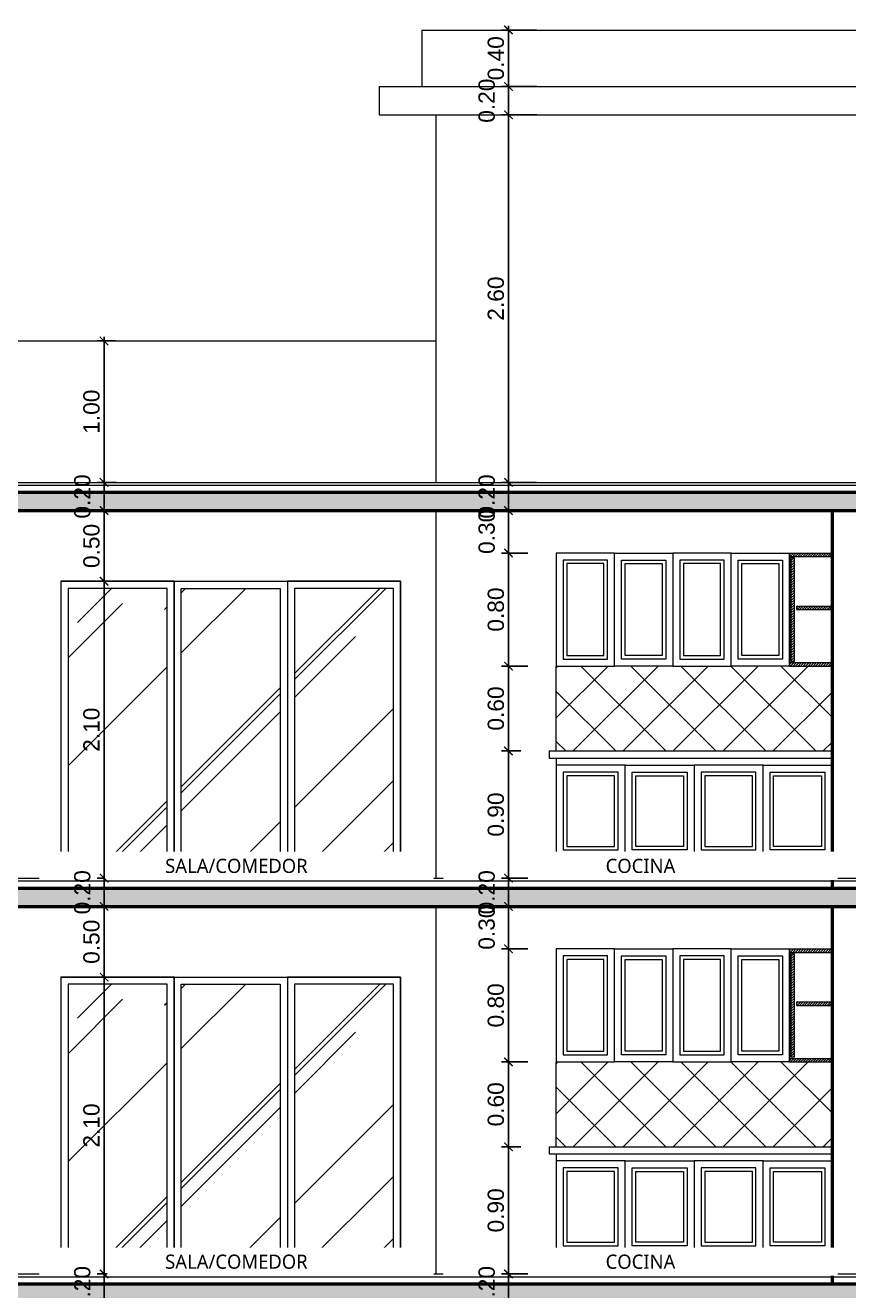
# Model space of a CAD drawing. Header units: feet. Extents: x -417 to 46, y -646 to -218.
# Drawn here: x -77.03 to -71.21, y -399.67 to -390.72 of the extents above; entities that cross this region are included whole.
import ezdxf

# ---------------------------------------------------------------- set-up
doc = ezdxf.new("R2010")
doc.units = ezdxf.units.FT
doc.header["$MEASUREMENT"] = 0
doc.layers.add('CRISTAL', color=7, linetype='Continuous', true_color=0x0061c2)
doc.layers.add('DIM', color=10, linetype='Continuous')
doc.layers.add('RELLENO', color=8, linetype='Continuous')
for name, color, linetype, lineweight in [('DIM-COTAS', 1, 'Continuous', 5), ('MB', 2, 'Continuous', 20), ('muros', 4, 'Continuous', 50), ('Piso', 8, 'Continuous', 9), ('PUERTA', 8, 'Continuous', 9), ('TXT', 2, 'Continuous', 9)]:
    doc.layers.add(name, color=color, linetype=linetype, lineweight=lineweight)
doc.styles.add('ads', font='trebuc.ttf', dxfattribs={"height": 0.14})
doc.styles.get("Standard").update_dxf_attribs({"font": 'arial.ttf', "height": 0.115})
doc.dimstyles.new('KEILY', dxfattribs={"dimtxt": 0.115, "dimasz": 0.06, "dimexe": 0.05, "dimexo": 0.2, "dimgap": 0.03, "dimtad": 1, "dimzin": 1, "dimdsep": 46, "dimtxsty": 'Standard', "dimblk": 'ARCHTICK', "dimcen": 2.5, "dimdle": 0.03, "dimclrd": 256, "dimclre": 256, "dimclrt": 7, "dimadec": 0, "dimazin": 0, "dimtfac": 1, "dimtmove": 2, "dimatfit": 3, "dimfxl": 0.2, "dimfxlon": 1, "dimtolj": 1, "dimtzin": 1, "dimarcsym": 0})
pattern_1 = [(45, (115.434665, -165.156062), (-0.00883883476, 0.00883883476), [])]
pattern_2 = [(45, (115.4347, -165.1561), (0.848528, 2.2627417), [15, -2, 5, -1]), (45, (116.0216, -163.862), (-1.647559, 0.233345), [3, -0.33, 6, -0.75]), (45, (115.1872, -164.2015), (3.2031937, 4.1507168), [8, -1.4, 4, -1])]
pattern_3 = [(45, (115.434665, -162.356062), (-0.00883883476, 0.00883883476), [])]
pattern_4 = [(45, (115.4347, -162.3561), (0.848528, 2.2627417), [15, -2, 5, -1]), (45, (116.0216, -161.062), (-1.647559, 0.233345), [3, -0.33, 6, -0.75]), (45, (115.1872, -161.4015), (3.2031937, 4.1507168), [8, -1.4, 4, -1])]

# ---------------------------------------------------------------- blocks, each defined once
blk = doc.blocks.new('_ArchTick')
at = {"layer": 'DIM-COTAS', "color": 0, "const_width": 0.15}
blk.add_lwpolyline([(-0.5, -0.5), (0.5, 0.5)], dxfattribs=at)
blk = doc.blocks.new('*D2621')
at = {"layer": 'Defpoints', "color": 0, "transparency": 16777216}
for p in [(-82.0856, -391.3515), (-74.5297, -391.3515), (-81.1797, -392.3515)]:
    blk.add_point(p, dxfattribs=at)
at = {"layer": 'DIM', "lineweight": -2, "transparency": 16777216}
for p, q in [((-81.8856, -391.3515), (-82.1356, -391.3515)), ((-82.0856, -392.3815), (-82.0856, -391.3215)), ((-81.8856, -392.3515), (-82.1356, -392.3515))]:
    blk.add_line(p, q, dxfattribs=at)
at = {"layer": 'DIM', "lineweight": -2, "transparency": 16777216, "xscale": 0.06, "yscale": 0.06, "zscale": 0.06}
for p, rotation in [((-82.0856, -391.3515), 90), ((-82.0856, -392.3515), 270)]:
    blk.add_blockref('_ArchTick', p, dxfattribs=dict(at, rotation=rotation))
at = {"layer": 'DIM', "color": 7, "transparency": 16777216, "insert": (-82.1743, -391.8515), "char_height": 0.115, "attachment_point": 5, "rotation": 90}
blk.add_mtext('\\A1;1.00', dxfattribs=at)
blk = doc.blocks.new('*D2622')
at = {"layer": 'Defpoints', "color": 0, "transparency": 16777216}
for p in [(-82.0856, -391.1515), (-74.5297, -391.1515), (-74.5297, -391.3515)]:
    blk.add_point(p, dxfattribs=at)
at = {"layer": 'DIM', "lineweight": -2, "transparency": 16777216}
for p, q in [((-81.8856, -391.1515), (-82.1356, -391.1515)), ((-82.0856, -391.3815), (-82.0856, -391.1215)), ((-81.8856, -391.3515), (-82.1356, -391.3515))]:
    blk.add_line(p, q, dxfattribs=at)
at = {"layer": 'DIM', "lineweight": -2, "transparency": 16777216, "xscale": 0.06, "yscale": 0.06, "zscale": 0.06}
for p, rotation in [((-82.0856, -391.1515), 90), ((-82.0856, -391.3515), 270)]:
    blk.add_blockref('_ArchTick', p, dxfattribs=dict(at, rotation=rotation))
at = {"layer": 'DIM', "color": 7, "transparency": 16777216, "insert": (-82.2393, -391.2515), "char_height": 0.115, "attachment_point": 5, "rotation": 90}
blk.add_mtext('\\A1;0.20', dxfattribs=at)
blk = doc.blocks.new('*D2623')
at = {"layer": 'Defpoints', "color": 0, "transparency": 16777216}
for p in [(-82.0856, -390.7515), (-74.2297, -390.7515), (-74.5297, -391.1515)]:
    blk.add_point(p, dxfattribs=at)
at = {"layer": 'DIM', "lineweight": -2, "transparency": 16777216}
for p, q in [((-82.0856, -391.1815), (-82.0856, -390.7215)), ((-81.8856, -390.7515), (-82.1356, -390.7515)), ((-81.8856, -391.1515), (-82.1356, -391.1515))]:
    blk.add_line(p, q, dxfattribs=at)
at = {"layer": 'DIM', "lineweight": -2, "transparency": 16777216, "xscale": 0.06, "yscale": 0.06, "zscale": 0.06}
for p, rotation in [((-82.0856, -390.7515), 90), ((-82.0856, -391.1515), 270)]:
    blk.add_blockref('_ArchTick', p, dxfattribs=dict(at, rotation=rotation))
at = {"layer": 'DIM', "color": 7, "transparency": 16777216, "insert": (-82.1743, -390.9515), "char_height": 0.115, "attachment_point": 5, "rotation": 90}
blk.add_mtext('\\A1;0.40', dxfattribs=at)
blk = doc.blocks.new('*D2653')
at = {"layer": 'Defpoints', "color": 0, "transparency": 16777216}
for p in [(-76.4751, -399.5515), (-76.2522, -399.5515), (-76.2212, -399.7515)]:
    blk.add_point(p, dxfattribs=at)
at = {"layer": 'DIM', "lineweight": -2, "transparency": 16777216}
for p, q in [((-76.4522, -399.5515), (-76.5251, -399.5515)), ((-76.4751, -399.7815), (-76.4751, -399.5215)), ((-76.4212, -399.7515), (-76.5251, -399.7515))]:
    blk.add_line(p, q, dxfattribs=at)
at = {"layer": 'DIM', "lineweight": -2, "transparency": 16777216, "xscale": 0.06, "yscale": 0.06, "zscale": 0.06}
for p, rotation in [((-76.4751, -399.5515), 90), ((-76.4751, -399.7515), 270)]:
    blk.add_blockref('_ArchTick', p, dxfattribs=dict(at, rotation=rotation))
at = {"layer": 'DIM', "color": 7, "transparency": 16777216, "insert": (-76.6288, -399.6515), "char_height": 0.115, "attachment_point": 5, "rotation": 90}
blk.add_mtext('\\A1;0.20', dxfattribs=at)
blk = doc.blocks.new('*D2654')
at = {"layer": 'Defpoints', "color": 0, "transparency": 16777216}
for p in [(-76.4751, -397.4515), (-75.9797, -397.4515), (-76.2522, -399.5515)]:
    blk.add_point(p, dxfattribs=at)
at = {"layer": 'DIM', "lineweight": -2, "transparency": 16777216}
for p, q in [((-76.4751, -399.5815), (-76.4751, -397.4215)), ((-76.2751, -397.4515), (-76.5251, -397.4515)), ((-76.4522, -399.5515), (-76.5251, -399.5515))]:
    blk.add_line(p, q, dxfattribs=at)
at = {"layer": 'DIM', "lineweight": -2, "transparency": 16777216, "xscale": 0.06, "yscale": 0.06, "zscale": 0.06}
for p, rotation in [((-76.4751, -397.4515), 90), ((-76.4751, -399.5515), 270)]:
    blk.add_blockref('_ArchTick', p, dxfattribs=dict(at, rotation=rotation))
at = {"layer": 'DIM', "color": 7, "transparency": 16777216, "insert": (-76.5638, -398.5015), "char_height": 0.115, "attachment_point": 5, "rotation": 90}
blk.add_mtext('\\A1;2.10', dxfattribs=at)
blk = doc.blocks.new('*D2655')
at = {"layer": 'Defpoints', "color": 0, "transparency": 16777216}
for p in [(-76.4751, -396.9515), (-76.3003, -396.9515), (-75.9797, -397.4515)]:
    blk.add_point(p, dxfattribs=at)
at = {"layer": 'DIM', "lineweight": -2, "transparency": 16777216}
for p, q in [((-76.4751, -396.9515), (-76.5251, -396.9515)), ((-76.4751, -397.4815), (-76.4751, -396.9215)), ((-76.2751, -397.4515), (-76.5251, -397.4515))]:
    blk.add_line(p, q, dxfattribs=at)
at = {"layer": 'DIM', "lineweight": -2, "transparency": 16777216, "xscale": 0.06, "yscale": 0.06, "zscale": 0.06}
for p, rotation in [((-76.4751, -396.9515), 90), ((-76.4751, -397.4515), 270)]:
    blk.add_blockref('_ArchTick', p, dxfattribs=dict(at, rotation=rotation))
at = {"layer": 'DIM', "color": 7, "transparency": 16777216, "insert": (-76.5638, -397.2015), "char_height": 0.115, "attachment_point": 5, "rotation": 90}
blk.add_mtext('\\A1;0.50', dxfattribs=at)
blk = doc.blocks.new('*D2656')
at = {"layer": 'Defpoints', "color": 0, "transparency": 16777216}
for p in [(-76.4751, -396.7515), (-76.3003, -396.7515), (-76.3003, -396.9515)]:
    blk.add_point(p, dxfattribs=at)
at = {"layer": 'DIM', "lineweight": -2, "transparency": 16777216}
for p, q in [((-76.4751, -396.9815), (-76.4751, -396.7215)), ((-76.4751, -396.7515), (-76.5251, -396.7515)), ((-76.4751, -396.9515), (-76.5251, -396.9515))]:
    blk.add_line(p, q, dxfattribs=at)
at = {"layer": 'DIM', "lineweight": -2, "transparency": 16777216, "xscale": 0.06, "yscale": 0.06, "zscale": 0.06}
for p, rotation in [((-76.4751, -396.7515), 90), ((-76.4751, -396.9515), 270)]:
    blk.add_blockref('_ArchTick', p, dxfattribs=dict(at, rotation=rotation))
at = {"layer": 'DIM', "color": 7, "transparency": 16777216, "insert": (-76.6288, -396.8515), "char_height": 0.115, "attachment_point": 5, "rotation": 90}
blk.add_mtext('\\A1;0.20', dxfattribs=at)
blk = doc.blocks.new('*D2657')
at = {"layer": 'Defpoints', "color": 0, "transparency": 16777216}
for p in [(-76.4751, -394.6515), (-76.1468, -394.6515), (-76.3003, -396.7515)]:
    blk.add_point(p, dxfattribs=at)
at = {"layer": 'DIM', "lineweight": -2, "transparency": 16777216}
for p, q in [((-76.3468, -394.6515), (-76.5251, -394.6515)), ((-76.4751, -396.7815), (-76.4751, -394.6215)), ((-76.4751, -396.7515), (-76.5251, -396.7515))]:
    blk.add_line(p, q, dxfattribs=at)
at = {"layer": 'DIM', "lineweight": -2, "transparency": 16777216, "xscale": 0.06, "yscale": 0.06, "zscale": 0.06}
for p, rotation in [((-76.4751, -394.6515), 90), ((-76.4751, -396.7515), 270)]:
    blk.add_blockref('_ArchTick', p, dxfattribs=dict(at, rotation=rotation))
at = {"layer": 'DIM', "color": 7, "transparency": 16777216, "insert": (-76.5638, -395.7015), "char_height": 0.115, "attachment_point": 5, "rotation": 90}
blk.add_mtext('\\A1;2.10', dxfattribs=at)
blk = doc.blocks.new('*D2658')
at = {"layer": 'Defpoints', "color": 0, "transparency": 16777216}
for p in [(-76.4751, -394.1515), (-76.1468, -394.1515), (-76.1468, -394.6515)]:
    blk.add_point(p, dxfattribs=at)
at = {"layer": 'DIM', "lineweight": -2, "transparency": 16777216}
for p, q in [((-76.4751, -394.6815), (-76.4751, -394.1215)), ((-76.3468, -394.1515), (-76.5251, -394.1515)), ((-76.3468, -394.6515), (-76.5251, -394.6515))]:
    blk.add_line(p, q, dxfattribs=at)
at = {"layer": 'DIM', "lineweight": -2, "transparency": 16777216, "xscale": 0.06, "yscale": 0.06, "zscale": 0.06}
for p, rotation in [((-76.4751, -394.1515), 90), ((-76.4751, -394.6515), 270)]:
    blk.add_blockref('_ArchTick', p, dxfattribs=dict(at, rotation=rotation))
at = {"layer": 'DIM', "color": 7, "transparency": 16777216, "insert": (-76.5638, -394.4015), "char_height": 0.115, "attachment_point": 5, "rotation": 90}
blk.add_mtext('\\A1;0.50', dxfattribs=at)
blk = doc.blocks.new('*D2659')
at = {"layer": 'Defpoints', "color": 0, "transparency": 16777216}
for p in [(-76.4751, -393.9515), (-76.1902, -393.9515), (-76.1468, -394.1515)]:
    blk.add_point(p, dxfattribs=at)
at = {"layer": 'DIM', "lineweight": -2, "transparency": 16777216}
for p, q in [((-76.3902, -393.9515), (-76.5251, -393.9515)), ((-76.4751, -394.1815), (-76.4751, -393.9215)), ((-76.3468, -394.1515), (-76.5251, -394.1515))]:
    blk.add_line(p, q, dxfattribs=at)
at = {"layer": 'DIM', "lineweight": -2, "transparency": 16777216, "xscale": 0.06, "yscale": 0.06, "zscale": 0.06}
for p, rotation in [((-76.4751, -393.9515), 90), ((-76.4751, -394.1515), 270)]:
    blk.add_blockref('_ArchTick', p, dxfattribs=dict(at, rotation=rotation))
at = {"layer": 'DIM', "color": 7, "transparency": 16777216, "insert": (-76.6288, -394.0515), "char_height": 0.115, "attachment_point": 5, "rotation": 90}
blk.add_mtext('\\A1;0.20', dxfattribs=at)
blk = doc.blocks.new('*D2660')
at = {"layer": 'Defpoints', "color": 0, "transparency": 16777216}
for p in [(-76.4751, -392.9515), (-76.1932, -392.9515), (-76.1902, -393.9515)]:
    blk.add_point(p, dxfattribs=at)
at = {"layer": 'DIM', "lineweight": -2, "transparency": 16777216}
for p, q in [((-76.3932, -392.9515), (-76.5251, -392.9515)), ((-76.4751, -393.9815), (-76.4751, -392.9215)), ((-76.3902, -393.9515), (-76.5251, -393.9515))]:
    blk.add_line(p, q, dxfattribs=at)
at = {"layer": 'DIM', "lineweight": -2, "transparency": 16777216, "xscale": 0.06, "yscale": 0.06, "zscale": 0.06}
for p, rotation in [((-76.4751, -392.9515), 90), ((-76.4751, -393.9515), 270)]:
    blk.add_blockref('_ArchTick', p, dxfattribs=dict(at, rotation=rotation))
at = {"layer": 'DIM', "color": 7, "transparency": 16777216, "insert": (-76.5638, -393.4515), "char_height": 0.115, "attachment_point": 5, "rotation": 90}
blk.add_mtext('\\A1;1.00', dxfattribs=at)
blk = doc.blocks.new('*D2670')
at = {"layer": 'Defpoints', "color": 0, "transparency": 16777216}
for p in [(-73.6166, -399.5515), (-73.2797, -399.5515), (-73.3696, -399.7515)]:
    blk.add_point(p, dxfattribs=at)
at = {"layer": 'DIM', "lineweight": -2, "transparency": 16777216}
for p, q in [((-73.4797, -399.5515), (-73.6666, -399.5515)), ((-73.6166, -399.7815), (-73.6166, -399.5215)), ((-73.5696, -399.7515), (-73.6666, -399.7515))]:
    blk.add_line(p, q, dxfattribs=at)
at = {"layer": 'DIM', "lineweight": -2, "transparency": 16777216, "xscale": 0.06, "yscale": 0.06, "zscale": 0.06}
for p, rotation in [((-73.6166, -399.5515), 90), ((-73.6166, -399.7515), 270)]:
    blk.add_blockref('_ArchTick', p, dxfattribs=dict(at, rotation=rotation))
at = {"layer": 'DIM', "color": 7, "transparency": 16777216, "insert": (-73.7704, -399.6515), "char_height": 0.115, "attachment_point": 5, "rotation": 90}
blk.add_mtext('\\A1;0.20', dxfattribs=at)
blk = doc.blocks.new('*D2671')
at = {"layer": 'Defpoints', "color": 0, "transparency": 16777216}
for p in [(-73.6166, -398.6515), (-73.3297, -398.6515), (-73.2797, -399.5515)]:
    blk.add_point(p, dxfattribs=at)
at = {"layer": 'DIM', "lineweight": -2, "transparency": 16777216}
for p, q in [((-73.5297, -398.6515), (-73.6666, -398.6515)), ((-73.6166, -399.5815), (-73.6166, -398.6215)), ((-73.4797, -399.5515), (-73.6666, -399.5515))]:
    blk.add_line(p, q, dxfattribs=at)
at = {"layer": 'DIM', "lineweight": -2, "transparency": 16777216, "xscale": 0.06, "yscale": 0.06, "zscale": 0.06}
for p, rotation in [((-73.6166, -398.6515), 90), ((-73.6166, -399.5515), 270)]:
    blk.add_blockref('_ArchTick', p, dxfattribs=dict(at, rotation=rotation))
at = {"layer": 'DIM', "color": 7, "transparency": 16777216, "insert": (-73.7054, -399.1015), "char_height": 0.115, "attachment_point": 5, "rotation": 90}
blk.add_mtext('\\A1;0.90', dxfattribs=at)
blk = doc.blocks.new('*D2643')
at = {"layer": 'Defpoints', "color": 0, "transparency": 16777216}
for p in [(-73.6166, -398.0515), (-73.2797, -398.0515), (-73.3297, -398.6515)]:
    blk.add_point(p, dxfattribs=at)
at = {"layer": 'DIM', "lineweight": -2, "transparency": 16777216}
for p, q in [((-73.4797, -398.0515), (-73.6666, -398.0515)), ((-73.6166, -398.6815), (-73.6166, -398.0215)), ((-73.5297, -398.6515), (-73.6666, -398.6515))]:
    blk.add_line(p, q, dxfattribs=at)
at = {"layer": 'DIM', "lineweight": -2, "transparency": 16777216, "xscale": 0.06, "yscale": 0.06, "zscale": 0.06}
for p, rotation in [((-73.6166, -398.0515), 90), ((-73.6166, -398.6515), 270)]:
    blk.add_blockref('_ArchTick', p, dxfattribs=dict(at, rotation=rotation))
at = {"layer": 'DIM', "color": 7, "transparency": 16777216, "insert": (-73.7054, -398.3515), "char_height": 0.115, "attachment_point": 5, "rotation": 90}
blk.add_mtext('\\A1;0.60', dxfattribs=at)
blk = doc.blocks.new('*D2644')
at = {"layer": 'Defpoints', "color": 0, "transparency": 16777216}
for p in [(-73.6166, -397.2515), (-73.2797, -397.2515), (-73.2797, -398.0515)]:
    blk.add_point(p, dxfattribs=at)
at = {"layer": 'DIM', "lineweight": -2, "transparency": 16777216}
for p, q in [((-73.4797, -397.2515), (-73.6666, -397.2515)), ((-73.6166, -398.0815), (-73.6166, -397.2215)), ((-73.4797, -398.0515), (-73.6666, -398.0515))]:
    blk.add_line(p, q, dxfattribs=at)
at = {"layer": 'DIM', "lineweight": -2, "transparency": 16777216, "xscale": 0.06, "yscale": 0.06, "zscale": 0.06}
for p, rotation in [((-73.6166, -397.2515), 90), ((-73.6166, -398.0515), 270)]:
    blk.add_blockref('_ArchTick', p, dxfattribs=dict(at, rotation=rotation))
at = {"layer": 'DIM', "color": 7, "transparency": 16777216, "insert": (-73.7054, -397.6515), "char_height": 0.115, "attachment_point": 5, "rotation": 90}
blk.add_mtext('\\A1;0.80', dxfattribs=at)
blk = doc.blocks.new('*D2645')
at = {"layer": 'Defpoints', "color": 0, "transparency": 16777216}
for p in [(-73.6166, -396.9515), (-73.4102, -396.9515), (-73.2797, -397.2515)]:
    blk.add_point(p, dxfattribs=at)
at = {"layer": 'DIM', "lineweight": -2, "transparency": 16777216}
for p, q in [((-73.6102, -396.9515), (-73.6666, -396.9515)), ((-73.6166, -397.2815), (-73.6166, -396.9215)), ((-73.4797, -397.2515), (-73.6666, -397.2515))]:
    blk.add_line(p, q, dxfattribs=at)
at = {"layer": 'DIM', "lineweight": -2, "transparency": 16777216, "xscale": 0.06, "yscale": 0.06, "zscale": 0.06}
for p, rotation in [((-73.6166, -396.9515), 90), ((-73.6166, -397.2515), 270)]:
    blk.add_blockref('_ArchTick', p, dxfattribs=dict(at, rotation=rotation))
at = {"layer": 'DIM', "color": 7, "transparency": 16777216, "insert": (-73.7704, -397.1015), "char_height": 0.115, "attachment_point": 5, "rotation": 90}
blk.add_mtext('\\A1;0.30', dxfattribs=at)
blk = doc.blocks.new('*D2646')
at = {"layer": 'Defpoints', "color": 0, "transparency": 16777216}
for p in [(-73.6166, -396.7515), (-73.2797, -396.7515), (-73.4102, -396.9515)]:
    blk.add_point(p, dxfattribs=at)
at = {"layer": 'DIM', "lineweight": -2, "transparency": 16777216}
for p, q in [((-73.6166, -396.9815), (-73.6166, -396.7215)), ((-73.4797, -396.7515), (-73.6666, -396.7515)), ((-73.6102, -396.9515), (-73.6666, -396.9515))]:
    blk.add_line(p, q, dxfattribs=at)
at = {"layer": 'DIM', "lineweight": -2, "transparency": 16777216, "xscale": 0.06, "yscale": 0.06, "zscale": 0.06}
for p, rotation in [((-73.6166, -396.7515), 90), ((-73.6166, -396.9515), 270)]:
    blk.add_blockref('_ArchTick', p, dxfattribs=dict(at, rotation=rotation))
at = {"layer": 'DIM', "color": 7, "transparency": 16777216, "insert": (-73.7704, -396.8515), "char_height": 0.115, "attachment_point": 5, "rotation": 90}
blk.add_mtext('\\A1;0.20', dxfattribs=at)
blk = doc.blocks.new('*D2647')
at = {"layer": 'Defpoints', "color": 0, "transparency": 16777216}
for p in [(-73.6166, -395.8515), (-73.3297, -395.8515), (-73.2797, -396.7515)]:
    blk.add_point(p, dxfattribs=at)
at = {"layer": 'DIM', "lineweight": -2, "transparency": 16777216}
for p, q in [((-73.6166, -396.7815), (-73.6166, -395.8215)), ((-73.5297, -395.8515), (-73.6666, -395.8515)), ((-73.4797, -396.7515), (-73.6666, -396.7515))]:
    blk.add_line(p, q, dxfattribs=at)
at = {"layer": 'DIM', "lineweight": -2, "transparency": 16777216, "xscale": 0.06, "yscale": 0.06, "zscale": 0.06}
for p, rotation in [((-73.6166, -395.8515), 90), ((-73.6166, -396.7515), 270)]:
    blk.add_blockref('_ArchTick', p, dxfattribs=dict(at, rotation=rotation))
at = {"layer": 'DIM', "color": 7, "transparency": 16777216, "insert": (-73.7054, -396.3015), "char_height": 0.115, "attachment_point": 5, "rotation": 90}
blk.add_mtext('\\A1;0.90', dxfattribs=at)
blk = doc.blocks.new('*D2648')
at = {"layer": 'Defpoints', "color": 0, "transparency": 16777216}
for p in [(-73.6166, -395.2515), (-73.2797, -395.2515), (-73.3297, -395.8515)]:
    blk.add_point(p, dxfattribs=at)
at = {"layer": 'DIM', "lineweight": -2, "transparency": 16777216}
for p, q in [((-73.4797, -395.2515), (-73.6666, -395.2515)), ((-73.6166, -395.8815), (-73.6166, -395.2215)), ((-73.5297, -395.8515), (-73.6666, -395.8515))]:
    blk.add_line(p, q, dxfattribs=at)
at = {"layer": 'DIM', "lineweight": -2, "transparency": 16777216, "xscale": 0.06, "yscale": 0.06, "zscale": 0.06}
for p, rotation in [((-73.6166, -395.2515), 90), ((-73.6166, -395.8515), 270)]:
    blk.add_blockref('_ArchTick', p, dxfattribs=dict(at, rotation=rotation))
at = {"layer": 'DIM', "color": 7, "transparency": 16777216, "insert": (-73.7054, -395.5515), "char_height": 0.115, "attachment_point": 5, "rotation": 90}
blk.add_mtext('\\A1;0.60', dxfattribs=at)
blk = doc.blocks.new('*D2649')
at = {"layer": 'Defpoints', "color": 0, "transparency": 16777216}
for p in [(-73.6166, -394.4515), (-73.2797, -394.4515), (-73.2797, -395.2515)]:
    blk.add_point(p, dxfattribs=at)
at = {"layer": 'DIM', "lineweight": -2, "transparency": 16777216}
for p, q in [((-73.4797, -394.4515), (-73.6666, -394.4515)), ((-73.6166, -395.2815), (-73.6166, -394.4215)), ((-73.4797, -395.2515), (-73.6666, -395.2515))]:
    blk.add_line(p, q, dxfattribs=at)
at = {"layer": 'DIM', "lineweight": -2, "transparency": 16777216, "xscale": 0.06, "yscale": 0.06, "zscale": 0.06}
for p, rotation in [((-73.6166, -394.4515), 90), ((-73.6166, -395.2515), 270)]:
    blk.add_blockref('_ArchTick', p, dxfattribs=dict(at, rotation=rotation))
at = {"layer": 'DIM', "color": 7, "transparency": 16777216, "insert": (-73.7054, -394.8515), "char_height": 0.115, "attachment_point": 5, "rotation": 90}
blk.add_mtext('\\A1;0.80', dxfattribs=at)
blk = doc.blocks.new('*D2650')
at = {"layer": 'Defpoints', "color": 0, "transparency": 16777216}
for p in [(-73.6166, -394.1515), (-73.2765, -394.1515), (-73.2797, -394.4515)]:
    blk.add_point(p, dxfattribs=at)
at = {"layer": 'DIM', "lineweight": -2, "transparency": 16777216}
for p, q in [((-73.6166, -394.4815), (-73.6166, -394.1215)), ((-73.4765, -394.1515), (-73.6666, -394.1515)), ((-73.4797, -394.4515), (-73.6666, -394.4515))]:
    blk.add_line(p, q, dxfattribs=at)
at = {"layer": 'DIM', "lineweight": -2, "transparency": 16777216, "xscale": 0.06, "yscale": 0.06, "zscale": 0.06}
for p, rotation in [((-73.6166, -394.1515), 90), ((-73.6166, -394.4515), 270)]:
    blk.add_blockref('_ArchTick', p, dxfattribs=dict(at, rotation=rotation))
at = {"layer": 'DIM', "color": 7, "transparency": 16777216, "insert": (-73.7704, -394.3015), "char_height": 0.115, "attachment_point": 5, "rotation": 90}
blk.add_mtext('\\A1;0.30', dxfattribs=at)
blk = doc.blocks.new('*D2651')
at = {"layer": 'Defpoints', "color": 0, "transparency": 16777216}
for p in [(-73.6166, -393.9515), (-73.2174, -393.9515), (-73.2765, -394.1515)]:
    blk.add_point(p, dxfattribs=at)
at = {"layer": 'DIM', "lineweight": -2, "transparency": 16777216}
for p, q in [((-73.4174, -393.9515), (-73.6666, -393.9515)), ((-73.6166, -394.1815), (-73.6166, -393.9215)), ((-73.4765, -394.1515), (-73.6666, -394.1515))]:
    blk.add_line(p, q, dxfattribs=at)
at = {"layer": 'DIM', "lineweight": -2, "transparency": 16777216, "xscale": 0.06, "yscale": 0.06, "zscale": 0.06}
for p, rotation in [((-73.6166, -393.9515), 90), ((-73.6166, -394.1515), 270)]:
    blk.add_blockref('_ArchTick', p, dxfattribs=dict(at, rotation=rotation))
at = {"layer": 'DIM', "color": 7, "transparency": 16777216, "insert": (-73.7704, -394.0515), "char_height": 0.115, "attachment_point": 5, "rotation": 90}
blk.add_mtext('\\A1;0.20', dxfattribs=at)
blk = doc.blocks.new('*D2652')
at = {"layer": 'Defpoints', "color": 0, "transparency": 16777216}
for p in [(-73.6166, -391.3515), (-73.1771, -391.3515), (-73.2174, -393.9515)]:
    blk.add_point(p, dxfattribs=at)
at = {"layer": 'DIM', "lineweight": -2, "transparency": 16777216}
for p, q in [((-73.4166, -391.3515), (-73.6666, -391.3515)), ((-73.6166, -393.9815), (-73.6166, -391.3215)), ((-73.4174, -393.9515), (-73.6666, -393.9515))]:
    blk.add_line(p, q, dxfattribs=at)
at = {"layer": 'DIM', "lineweight": -2, "transparency": 16777216, "xscale": 0.06, "yscale": 0.06, "zscale": 0.06}
for p, rotation in [((-73.6166, -391.3515), 90), ((-73.6166, -393.9515), 270)]:
    blk.add_blockref('_ArchTick', p, dxfattribs=dict(at, rotation=rotation))
at = {"layer": 'DIM', "color": 7, "transparency": 16777216, "insert": (-73.7054, -392.6515), "char_height": 0.115, "attachment_point": 5, "rotation": 90}
blk.add_mtext('\\A1;2.60', dxfattribs=at)
blk = doc.blocks.new('*D2673')
at = {"layer": 'Defpoints', "color": 0, "transparency": 16777216}
for p in [(-73.6166, -391.1515), (-73.1771, -391.1515), (-73.1771, -391.3515)]:
    blk.add_point(p, dxfattribs=at)
at = {"layer": 'DIM', "lineweight": -2, "transparency": 16777216}
for p, q in [((-73.4166, -391.1515), (-73.6666, -391.1515)), ((-73.6166, -391.3815), (-73.6166, -391.1215)), ((-73.4166, -391.3515), (-73.6666, -391.3515))]:
    blk.add_line(p, q, dxfattribs=at)
at = {"layer": 'DIM', "lineweight": -2, "transparency": 16777216, "xscale": 0.06, "yscale": 0.06, "zscale": 0.06}
for p, rotation in [((-73.6166, -391.1515), 90), ((-73.6166, -391.3515), 270)]:
    blk.add_blockref('_ArchTick', p, dxfattribs=dict(at, rotation=rotation))
at = {"layer": 'DIM', "color": 7, "transparency": 16777216, "insert": (-73.7704, -391.2515), "char_height": 0.115, "attachment_point": 5, "rotation": 90}
blk.add_mtext('\\A1;0.20', dxfattribs=at)
blk = doc.blocks.new('*D2674')
at = {"layer": 'Defpoints', "color": 0, "transparency": 16777216}
for p in [(-73.6166, -390.7515), (-73.1771, -390.7515), (-73.1771, -391.1515)]:
    blk.add_point(p, dxfattribs=at)
at = {"layer": 'DIM', "lineweight": -2, "transparency": 16777216}
for p, q in [((-73.6166, -391.1815), (-73.6166, -390.7215)), ((-73.4166, -390.7515), (-73.6666, -390.7515)), ((-73.4166, -391.1515), (-73.6666, -391.1515))]:
    blk.add_line(p, q, dxfattribs=at)
at = {"layer": 'DIM', "lineweight": -2, "transparency": 16777216, "xscale": 0.06, "yscale": 0.06, "zscale": 0.06}
for p, rotation in [((-73.6166, -390.7515), 90), ((-73.6166, -391.1515), 270)]:
    blk.add_blockref('_ArchTick', p, dxfattribs=dict(at, rotation=rotation))
at = {"layer": 'DIM', "color": 7, "transparency": 16777216, "insert": (-73.7054, -390.9515), "char_height": 0.115, "attachment_point": 5, "rotation": 90}
blk.add_mtext('\\A1;0.40', dxfattribs=at)

msp = doc.modelspace()

# ---------------------------------------------------------------- hatches: boundary and pattern name
at = {"layer": 'CRISTAL'}
h = msp.add_hatch(dxfattribs=at)
h.set_pattern_fill('AR-RROOF', color=256, angle=45)
h.set_pattern_definition(pattern_4)
h.paths.add_polyline_path([(-76.7297, -396.7015), (-76.0297, -396.7015), (-76.0297, -394.7015), (-76.7297, -394.7015)])
h = msp.add_hatch(dxfattribs=at)
h.set_pattern_fill('AR-RROOF', color=256, angle=45)
h.set_pattern_definition(pattern_4)
h.paths.add_polyline_path([(-75.2297, -396.7015), (-75.9297, -396.7015), (-75.9297, -394.7015), (-75.2297, -394.7015)])
h = msp.add_hatch(dxfattribs=at)
h.set_pattern_fill('AR-RROOF', color=256, angle=45)
h.set_pattern_definition(pattern_4)
h.paths.add_polyline_path([(-75.1297, -396.7015), (-74.4297, -396.7015), (-74.4297, -394.7015), (-75.1297, -394.7015)])
h = msp.add_hatch(dxfattribs=at)
h.set_pattern_fill('AR-RROOF', color=256, angle=45)
h.set_pattern_definition(pattern_2)
h.paths.add_polyline_path([(-76.7297, -399.5015), (-76.0297, -399.5015), (-76.0297, -397.5015), (-76.7297, -397.5015)])
h = msp.add_hatch(dxfattribs=at)
h.set_pattern_fill('AR-RROOF', color=256, angle=45)
h.set_pattern_definition(pattern_2)
h.paths.add_polyline_path([(-75.2297, -399.5015), (-75.9297, -399.5015), (-75.9297, -397.5015), (-75.2297, -397.5015)])
h = msp.add_hatch(dxfattribs=at)
h.set_pattern_fill('AR-RROOF', color=256, angle=45)
h.set_pattern_definition(pattern_2)
h.paths.add_polyline_path([(-75.1297, -399.5015), (-74.4297, -399.5015), (-74.4297, -397.5015), (-75.1297, -397.5015)])
at = {"layer": 'PUERTA'}
h = msp.add_hatch(dxfattribs=at)
h.set_pattern_fill('NET', color=256, scale=2, angle=45)
h.set_pattern_definition([(45, (115.43466, -162.35606), (-0.1767767, 0.1767767), []), (135, (115.43466, -162.35606), (-0.1767767, -0.1767767), [])])
h.paths.add_polyline_path([(-71.3297, -395.2515), (-71.6297, -395.2515), (-72.0422, -395.2515), (-72.4547, -395.2515), (-72.8672, -395.2515), (-73.2797, -395.2515), (-73.2797, -395.8515), (-71.3297, -395.8515)])
h = msp.add_hatch(dxfattribs=at)
h.set_pattern_fill('NET', color=256, scale=2, angle=45)
h.set_pattern_definition([(45, (115.43466, -165.15606), (-0.1767767, 0.1767767), []), (135, (115.43466, -165.15606), (-0.1767767, -0.1767767), [])])
h.paths.add_polyline_path([(-71.3297, -398.0515), (-71.6297, -398.0515), (-72.0422, -398.0515), (-72.4547, -398.0515), (-72.8672, -398.0515), (-73.2797, -398.0515), (-73.2797, -398.6515), (-71.3297, -398.6515)])
at = {"layer": 'RELLENO'}
h = msp.add_hatch(dxfattribs=at)
h.set_pattern_fill('AR-CONC', color=256, scale=0.05, angle=45)
h.set_pattern_definition([(95, (115.43466, -162.35606), (0.275776, 0.23140354), [0.0375, -0.4125]), (40, (115.43466, -162.35606), (-0.3149961, 0.21688407), [0.03, -0.33]), (145.45144, (115.45765, -162.33678), (-0.0392201, 0.4482876), [0.0318701, -0.35057106]), (91.1842, (115.36395, -162.28535), (0.4358467, 0.3188069), [0.05625, -0.61875]), (141.63564, (115.4003, -162.2588), (-0.01395, 0.6748558), [0.0478052, -0.5258569]), (36.18416, (115.36395, -162.28535), (-0.01395, 0.6748558), [0.045, -0.495]), (66, (115.417, -162.26767), (0.3533858, 0.06869124), [0.0375, -0.4125]), (11, (115.417, -162.26767), (-0.1703543, 0.3424042), [0.03, -0.33]), (116.45144, (115.44644, -162.26195), (0.1830315, 0.41109545), [0.0318701, -0.35057106]), (82.5, (115.43466, -162.35606), (-0.11339659, 0.12199491), [0, -0.326, 0, -0.335, 0, -0.33125]), (52.5, (115.43466, -162.35606), (-0.04643647, 0.23245472), [0, -0.191, 0, -0.3185, 0, -0.12625]), (12.5, (115.35582, -162.4349), (0.196709084, 0.18076038), [0, -0.125, 0, -0.39, 0, -0.5175]), (2.5, (115.32047, -162.47026), (0.170795, 0.2415799), [0, -0.1625, 0, -0.259, 0, -0.3675])])
h.paths.add_polyline_path([(-80.9797, -394.6515), (-81.1797, -394.6515), (-81.1797, -394.0215), (-64.0797, -394.0215), (-64.0797, -394.6515), (-64.2797, -394.6515), (-64.2797, -394.1515), (-66.7297, -394.1515), (-66.7297, -394.6515), (-66.9297, -394.6515), (-66.9297, -394.1515), (-78.3297, -394.1515), (-78.3297, -394.6615), (-78.5297, -394.6615), (-78.5297, -394.1515), (-80.9797, -394.1515)])
h = msp.add_hatch(dxfattribs=at)
h.set_pattern_fill('ANSI31', color=256, scale=0.1)
h.set_pattern_definition(pattern_3)
h.paths.add_polyline_path([(-71.3297, -394.4515), (-71.6297, -394.4515), (-71.6297, -394.4765), (-71.3297, -394.4765)])
h = msp.add_hatch(dxfattribs=at)
h.set_pattern_fill('ANSI31', color=256, scale=0.1)
h.set_pattern_definition(pattern_3)
h.paths.add_polyline_path([(-71.5947, -394.4865), (-71.6197, -394.4865), (-71.6197, -395.2165), (-71.5947, -395.2165)])
h = msp.add_hatch(dxfattribs=at)
h.set_pattern_fill('ANSI31', color=256, scale=0.1)
h.set_pattern_definition(pattern_3)
h.paths.add_polyline_path([(-71.3297, -394.8265), (-71.5797, -394.8265), (-71.5797, -394.8515), (-71.3297, -394.8515)])
h = msp.add_hatch(dxfattribs=at)
h.set_pattern_fill('ANSI31', color=256, scale=0.1)
h.set_pattern_definition(pattern_3)
h.paths.add_polyline_path([(-71.3297, -395.2265), (-71.6297, -395.2265), (-71.6297, -395.2515), (-71.3297, -395.2515)])
h = msp.add_hatch(dxfattribs=at)
h.set_pattern_fill('AR-CONC', color=256, scale=0.05, angle=45)
h.set_pattern_definition([(95, (115.43466, -165.15606), (0.275776, 0.23140354), [0.0375, -0.4125]), (40, (115.43466, -165.15606), (-0.3149961, 0.21688407), [0.03, -0.33]), (145.45144, (115.45765, -165.13678), (-0.0392201, 0.4482876), [0.0318701, -0.35057106]), (91.1842, (115.36395, -165.08535), (0.4358467, 0.3188069), [0.05625, -0.61875]), (141.63564, (115.4003, -165.0588), (-0.01395, 0.6748558), [0.0478052, -0.5258569]), (36.18416, (115.36395, -165.08535), (-0.01395, 0.6748558), [0.045, -0.495]), (66, (115.417, -165.06767), (0.3533858, 0.06869124), [0.0375, -0.4125]), (11, (115.417, -165.06767), (-0.1703543, 0.3424042), [0.03, -0.33]), (116.45144, (115.44644, -165.06195), (0.1830315, 0.41109545), [0.0318701, -0.35057106]), (82.5, (115.43466, -165.15606), (-0.11339659, 0.12199491), [0, -0.326, 0, -0.335, 0, -0.33125]), (52.5, (115.43466, -165.15606), (-0.04643647, 0.23245472), [0, -0.191, 0, -0.3185, 0, -0.12625]), (12.5, (115.35582, -165.2349), (0.196709084, 0.18076038), [0, -0.125, 0, -0.39, 0, -0.5175]), (2.5, (115.32047, -165.27026), (0.170795, 0.2415799), [0, -0.1625, 0, -0.259, 0, -0.3675])])
h.paths.add_polyline_path([(-80.9797, -397.4515), (-81.1797, -397.4515), (-81.1797, -396.8215), (-64.0797, -396.8215), (-64.0797, -397.4515), (-64.2797, -397.4515), (-64.2797, -396.9515), (-66.7297, -396.9515), (-66.7297, -397.4515), (-66.9297, -397.4515), (-66.9297, -396.9515), (-78.3297, -396.9515), (-78.3297, -397.4615), (-78.5297, -397.4615), (-78.5297, -396.9515), (-80.9797, -396.9515)])
h = msp.add_hatch(dxfattribs=at)
h.set_pattern_fill('ANSI31', color=256, scale=0.1)
h.set_pattern_definition(pattern_1)
h.paths.add_polyline_path([(-71.3297, -397.2515), (-71.6297, -397.2515), (-71.6297, -397.2765), (-71.3297, -397.2765)])
h = msp.add_hatch(dxfattribs=at)
h.set_pattern_fill('ANSI31', color=256, scale=0.1)
h.set_pattern_definition(pattern_1)
h.paths.add_polyline_path([(-71.5947, -397.2865), (-71.6197, -397.2865), (-71.6197, -398.0165), (-71.5947, -398.0165)])
h = msp.add_hatch(dxfattribs=at)
h.set_pattern_fill('ANSI31', color=256, scale=0.1)
h.set_pattern_definition(pattern_1)
h.paths.add_polyline_path([(-71.3297, -397.6265), (-71.5797, -397.6265), (-71.5797, -397.6515), (-71.3297, -397.6515)])
h = msp.add_hatch(dxfattribs=at)
h.set_pattern_fill('ANSI31', color=256, scale=0.1)
h.set_pattern_definition(pattern_1)
h.paths.add_polyline_path([(-71.3297, -398.0265), (-71.6297, -398.0265), (-71.6297, -398.0515), (-71.3297, -398.0515)])
h = msp.add_hatch(dxfattribs=at)
h.set_pattern_fill('AR-CONC', color=256, scale=0.05, angle=45)
h.set_pattern_definition([(95, (115.43466, -167.95606), (0.275776, 0.23140354), [0.0375, -0.4125]), (40, (115.43466, -167.95606), (-0.3149961, 0.21688407), [0.03, -0.33]), (145.45144, (115.45765, -167.93678), (-0.0392201, 0.4482876), [0.0318701, -0.35057106]), (91.1842, (115.36395, -167.88535), (0.4358467, 0.3188069), [0.05625, -0.61875]), (141.63564, (115.4003, -167.8588), (-0.01395, 0.6748558), [0.0478052, -0.5258569]), (36.18416, (115.36395, -167.88535), (-0.01395, 0.6748558), [0.045, -0.495]), (66, (115.417, -167.86767), (0.3533858, 0.06869124), [0.0375, -0.4125]), (11, (115.417, -167.86767), (-0.1703543, 0.3424042), [0.03, -0.33]), (116.45144, (115.44644, -167.86195), (0.1830315, 0.41109545), [0.0318701, -0.35057106]), (82.5, (115.43466, -167.95606), (-0.11339659, 0.12199491), [0, -0.326, 0, -0.335, 0, -0.33125]), (52.5, (115.43466, -167.95606), (-0.04643647, 0.23245472), [0, -0.191, 0, -0.3185, 0, -0.12625]), (12.5, (115.35582, -168.0349), (0.196709084, 0.18076038), [0, -0.125, 0, -0.39, 0, -0.5175]), (2.5, (115.32047, -168.07026), (0.170795, 0.2415799), [0, -0.1625, 0, -0.259, 0, -0.3675])])
h.paths.add_polyline_path([(-80.9797, -400.2515), (-81.1797, -400.2515), (-81.1797, -399.6215), (-64.0797, -399.6215), (-64.0797, -400.2515), (-64.2797, -400.2515), (-64.2797, -399.7515), (-66.7297, -399.7515), (-66.7297, -400.2515), (-66.9297, -400.2515), (-66.9297, -399.7515), (-78.3297, -399.7515), (-78.3297, -400.2615), (-78.5297, -400.2615), (-78.5297, -399.7515), (-80.9797, -399.7515)])

# ---------------------------------------------------------------- linework, layer by layer
for p in [(-72.7922, -396.6515), (-72.3047, -396.6515), (-71.8172, -396.6515), (-72.7922, -399.4515), (-72.3047, -399.4515), (-71.8172, -399.4515)]:
    msp.add_point(p)
at = {"layer": 'MB'}
for p, q in [((-74.2297, -390.7515), (-71.0297, -390.7515)), ((-74.2297, -390.7515), (-74.2297, -391.1515)), ((-74.5297, -391.1515), (-74.5297, -391.3515)), ((-74.5297, -391.1515), (-70.7297, -391.1515)), ((-74.5297, -391.3515), (-70.7297, -391.3515)), ((-74.1297, -391.3515), (-74.1297, -393.9515)), ((-74.1297, -394.1515), (-74.1297, -396.7515)), ((-71.6297, -394.4515), (-71.3297, -394.4515)), ((-71.6297, -395.2515), (-71.6297, -394.4515)), ((-71.6297, -394.4765), (-71.3297, -394.4765)), ((-71.5797, -394.8265), (-71.3297, -394.8265)), ((-71.5797, -394.8265), (-71.5797, -394.8515)), ((-71.5797, -394.8515), (-71.3297, -394.8515)), ((-71.6297, -395.2265), (-71.3297, -395.2265)), ((-71.6297, -395.2515), (-71.3297, -395.2515)), ((-73.3297, -395.8515), (-71.3297, -395.8515)), ((-73.3297, -395.8515), (-73.3297, -395.9015)), ((-73.3297, -395.9015), (-71.3297, -395.9015)), ((-73.2797, -395.9015), (-73.2797, -396.7515)), ((-73.2797, -396.6515), (-71.3297, -396.6515)), ((-74.1297, -396.9515), (-74.1297, -399.5515)), ((-71.6297, -397.2515), (-71.3297, -397.2515)), ((-71.6297, -398.0515), (-71.6297, -397.2515)), ((-71.6297, -397.2765), (-71.3297, -397.2765)), ((-71.5797, -397.6265), (-71.3297, -397.6265)), ((-71.5797, -397.6265), (-71.5797, -397.6515)), ((-71.5797, -397.6515), (-71.3297, -397.6515)), ((-71.6297, -398.0265), (-71.3297, -398.0265)), ((-71.6297, -398.0515), (-71.3297, -398.0515)), ((-73.3297, -398.6515), (-71.3297, -398.6515)), ((-73.3297, -398.6515), (-73.3297, -398.7015)), ((-73.3297, -398.7015), (-71.3297, -398.7015)), ((-73.2797, -398.7015), (-73.2797, -399.5515)), ((-73.2797, -399.4515), (-71.3297, -399.4515))]:
    msp.add_line(p, q, dxfattribs=at)
for points in [[(-71.6197, -395.2165), (-71.5947, -395.2165), (-71.5947, -394.4865), (-71.6197, -394.4865)], [(-71.6197, -398.0165), (-71.5947, -398.0165), (-71.5947, -397.2865), (-71.6197, -397.2865)]]:
    msp.add_lwpolyline(points, close=True, dxfattribs=at)
at = {"layer": 'muros'}
for p, q in [((-81.1797, -394.0215), (-64.0797, -394.0215)), ((-78.3297, -394.1515), (-66.9297, -394.1515)), ((-71.3297, -394.1515), (-71.3297, -396.8215)), ((-81.1797, -396.8215), (-64.0797, -396.8215)), ((-78.3297, -396.9515), (-66.9297, -396.9515)), ((-71.3297, -396.9515), (-71.3297, -399.6215)), ((-81.1797, -399.6215), (-64.0797, -399.6215))]:
    msp.add_line(p, q, dxfattribs=at)
at = {"layer": 'Piso'}
for p, q in [((-77.1297, -392.9515), (-74.1297, -392.9515)), ((-81.0297, -393.9515), (-64.2797, -393.9515)), ((-81.0297, -393.9715), (-64.2797, -393.9715)), ((-80.9797, -396.7515), (-64.2797, -396.7515)), ((-80.9797, -396.7515), (-71.3297, -396.7515)), ((-80.9797, -396.7715), (-64.2797, -396.7715)), ((-80.9797, -399.5515), (-64.2797, -399.5515)), ((-80.9797, -399.5515), (-71.3297, -399.5515)), ((-80.9797, -399.5715), (-64.2797, -399.5715))]:
    msp.add_line(p, q, dxfattribs=at)
at = {"layer": 'PUERTA'}
for p, q in [((-76.7797, -394.6515), (-76.7797, -396.7515)), ((-76.7797, -394.6515), (-74.3797, -394.6515)), ((-75.9797, -394.6515), (-75.9797, -396.7515)), ((-75.1797, -394.6515), (-75.1797, -396.7515)), ((-74.3797, -394.6515), (-74.3797, -396.7515)), ((-73.2797, -395.8515), (-73.2797, -395.2515)), ((-76.7797, -397.4515), (-76.7797, -399.5515)), ((-76.7797, -397.4515), (-74.3797, -397.4515)), ((-75.9797, -397.4515), (-75.9797, -399.5515)), ((-75.1797, -397.4515), (-75.1797, -399.5515)), ((-74.3797, -397.4515), (-74.3797, -399.5515)), ((-73.2797, -398.6515), (-73.2797, -398.0515))]:
    msp.add_line(p, q, dxfattribs=at)
for points in [[(-73.2797, -395.2515), (-72.8672, -395.2515), (-72.8672, -394.4515), (-73.2797, -394.4515)], [(-72.4547, -395.2515), (-72.8672, -395.2515), (-72.8672, -394.4515), (-72.4547, -394.4515)], [(-72.4547, -395.2515), (-72.0422, -395.2515), (-72.0422, -394.4515), (-72.4547, -394.4515)], [(-71.6297, -395.2515), (-72.0422, -395.2515), (-72.0422, -394.4515), (-71.6297, -394.4515)], [(-73.2297, -395.2015), (-72.9172, -395.2015), (-72.9172, -394.5015), (-73.2297, -394.5015)], [(-73.2047, -395.1765), (-72.9422, -395.1765), (-72.9422, -394.5265), (-73.2047, -394.5265)], [(-72.5047, -395.2015), (-72.8172, -395.2015), (-72.8172, -394.5015), (-72.5047, -394.5015)], [(-72.5297, -395.1765), (-72.7922, -395.1765), (-72.7922, -394.5265), (-72.5297, -394.5265)], [(-72.4047, -395.2015), (-72.0922, -395.2015), (-72.0922, -394.5015), (-72.4047, -394.5015)], [(-72.3797, -395.1765), (-72.1172, -395.1765), (-72.1172, -394.5265), (-72.3797, -394.5265)], [(-71.6797, -395.2015), (-71.9922, -395.2015), (-71.9922, -394.5015), (-71.6797, -394.5015)], [(-71.7047, -395.1765), (-71.9672, -395.1765), (-71.9672, -394.5265), (-71.7047, -394.5265)], [(-76.7797, -396.7515), (-75.9797, -396.7515), (-75.9797, -394.6515), (-76.7797, -394.6515)], [(-75.1797, -396.7515), (-75.9797, -396.7515), (-75.9797, -394.6515), (-75.1797, -394.6515)], [(-75.1797, -396.7515), (-74.3797, -396.7515), (-74.3797, -394.6515), (-75.1797, -394.6515)], [(-76.7297, -396.7015), (-76.0297, -396.7015), (-76.0297, -394.7015), (-76.7297, -394.7015)], [(-75.2297, -396.7015), (-75.9297, -396.7015), (-75.9297, -394.7015), (-75.2297, -394.7015)], [(-75.1297, -396.7015), (-74.4297, -396.7015), (-74.4297, -394.7015), (-75.1297, -394.7015)], [(-73.2797, -396.6015), (-72.7922, -396.6015), (-72.7922, -395.9515), (-73.2797, -395.9515)], [(-73.2297, -396.5515), (-72.8422, -396.5515), (-72.8422, -396.0015), (-73.2297, -396.0015)], [(-72.3047, -396.6015), (-72.7922, -396.6015), (-72.7922, -395.9515), (-72.3047, -395.9515)], [(-72.3547, -396.5515), (-72.7422, -396.5515), (-72.7422, -396.0015), (-72.3547, -396.0015)], [(-72.3047, -396.6015), (-71.8172, -396.6015), (-71.8172, -395.9515), (-72.3047, -395.9515)], [(-72.2547, -396.5515), (-71.8672, -396.5515), (-71.8672, -396.0015), (-72.2547, -396.0015)], [(-71.3297, -396.6015), (-71.8172, -396.6015), (-71.8172, -395.9515), (-71.3297, -395.9515)], [(-71.3797, -396.5515), (-71.7672, -396.5515), (-71.7672, -396.0015), (-71.3797, -396.0015)], [(-73.2047, -396.5265), (-72.8672, -396.5265), (-72.8672, -396.0265), (-73.2047, -396.0265)], [(-72.3797, -396.5265), (-72.7172, -396.5265), (-72.7172, -396.0265), (-72.3797, -396.0265)], [(-72.2297, -396.5265), (-71.8922, -396.5265), (-71.8922, -396.0265), (-72.2297, -396.0265)], [(-71.4047, -396.5265), (-71.7422, -396.5265), (-71.7422, -396.0265), (-71.4047, -396.0265)], [(-73.2797, -398.0515), (-72.8672, -398.0515), (-72.8672, -397.2515), (-73.2797, -397.2515)], [(-72.4547, -398.0515), (-72.8672, -398.0515), (-72.8672, -397.2515), (-72.4547, -397.2515)], [(-72.4547, -398.0515), (-72.0422, -398.0515), (-72.0422, -397.2515), (-72.4547, -397.2515)], [(-71.6297, -398.0515), (-72.0422, -398.0515), (-72.0422, -397.2515), (-71.6297, -397.2515)], [(-73.2297, -398.0015), (-72.9172, -398.0015), (-72.9172, -397.3015), (-73.2297, -397.3015)], [(-73.2047, -397.9765), (-72.9422, -397.9765), (-72.9422, -397.3265), (-73.2047, -397.3265)], [(-72.5047, -398.0015), (-72.8172, -398.0015), (-72.8172, -397.3015), (-72.5047, -397.3015)], [(-72.5297, -397.9765), (-72.7922, -397.9765), (-72.7922, -397.3265), (-72.5297, -397.3265)], [(-72.4047, -398.0015), (-72.0922, -398.0015), (-72.0922, -397.3015), (-72.4047, -397.3015)], [(-72.3797, -397.9765), (-72.1172, -397.9765), (-72.1172, -397.3265), (-72.3797, -397.3265)], [(-71.6797, -398.0015), (-71.9922, -398.0015), (-71.9922, -397.3015), (-71.6797, -397.3015)], [(-71.7047, -397.9765), (-71.9672, -397.9765), (-71.9672, -397.3265), (-71.7047, -397.3265)], [(-76.7797, -399.5515), (-75.9797, -399.5515), (-75.9797, -397.4515), (-76.7797, -397.4515)], [(-76.7297, -399.5015), (-76.0297, -399.5015), (-76.0297, -397.5015), (-76.7297, -397.5015)], [(-75.1797, -399.5515), (-75.9797, -399.5515), (-75.9797, -397.4515), (-75.1797, -397.4515)], [(-75.2297, -399.5015), (-75.9297, -399.5015), (-75.9297, -397.5015), (-75.2297, -397.5015)], [(-75.1797, -399.5515), (-74.3797, -399.5515), (-74.3797, -397.4515), (-75.1797, -397.4515)], [(-75.1297, -399.5015), (-74.4297, -399.5015), (-74.4297, -397.5015), (-75.1297, -397.5015)], [(-73.2797, -399.4015), (-72.7922, -399.4015), (-72.7922, -398.7515), (-73.2797, -398.7515)], [(-72.3047, -399.4015), (-72.7922, -399.4015), (-72.7922, -398.7515), (-72.3047, -398.7515)], [(-72.3047, -399.4015), (-71.8172, -399.4015), (-71.8172, -398.7515), (-72.3047, -398.7515)], [(-71.3297, -399.4015), (-71.8172, -399.4015), (-71.8172, -398.7515), (-71.3297, -398.7515)], [(-73.2297, -399.3515), (-72.8422, -399.3515), (-72.8422, -398.8015), (-73.2297, -398.8015)], [(-73.2047, -399.3265), (-72.8672, -399.3265), (-72.8672, -398.8265), (-73.2047, -398.8265)], [(-72.3547, -399.3515), (-72.7422, -399.3515), (-72.7422, -398.8015), (-72.3547, -398.8015)], [(-72.3797, -399.3265), (-72.7172, -399.3265), (-72.7172, -398.8265), (-72.3797, -398.8265)], [(-72.2547, -399.3515), (-71.8672, -399.3515), (-71.8672, -398.8015), (-72.2547, -398.8015)], [(-72.2297, -399.3265), (-71.8922, -399.3265), (-71.8922, -398.8265), (-72.2297, -398.8265)], [(-71.3797, -399.3515), (-71.7672, -399.3515), (-71.7672, -398.8015), (-71.3797, -398.8015)], [(-71.4047, -399.3265), (-71.7422, -399.3265), (-71.7422, -398.8265), (-71.4047, -398.8265)]]:
    msp.add_lwpolyline(points, close=True, dxfattribs=at)

# ---------------------------------------------------------------- dimensions: what is measured, and where the dimension line sits
at = {"layer": 'DIM'}
for base, p1, p2, picture, middle in [((-82.0856, -390.7515), (-74.5297, -391.1515), (-74.2297, -390.7515), '*D2623', (-82.1743, -390.9515)), ((-73.6166, -390.7515), (-73.1771, -391.1515), (-73.1771, -390.7515), '*D2674', (-73.7054, -390.9515)), ((-82.0856, -391.1515), (-74.5297, -391.3515), (-74.5297, -391.1515), '*D2622', (-82.2393, -391.2515)), ((-73.6166, -391.1515), (-73.1771, -391.3515), (-73.1771, -391.1515), '*D2673', (-73.7704, -391.2515)), ((-82.0856, -391.3515), (-81.1797, -392.3515), (-74.5297, -391.3515), '*D2621', (-82.1743, -391.8515)), ((-73.6166, -391.3515), (-73.2174, -393.9515), (-73.1771, -391.3515), '*D2652', (-73.7054, -392.6515)), ((-76.4751, -392.9515), (-76.1902, -393.9515), (-76.1932, -392.9515), '*D2660', (-76.5638, -393.4515)), ((-76.4751, -393.9515), (-76.1468, -394.1515), (-76.1902, -393.9515), '*D2659', (-76.6288, -394.0515)), ((-73.6166, -393.9515), (-73.2765, -394.1515), (-73.2174, -393.9515), '*D2651', (-73.7704, -394.0515)), ((-76.4751, -394.1515), (-76.1468, -394.6515), (-76.1468, -394.1515), '*D2658', (-76.5638, -394.4015)), ((-73.6166, -394.1515), (-73.2797, -394.4515), (-73.2765, -394.1515), '*D2650', (-73.7704, -394.3015)), ((-73.6166, -394.4515), (-73.2797, -395.2515), (-73.2797, -394.4515), '*D2649', (-73.7054, -394.8515)), ((-73.6166, -395.2515), (-73.3297, -395.8515), (-73.2797, -395.2515), '*D2648', (-73.7054, -395.5515)), ((-76.4751, -396.9515), (-75.9797, -397.4515), (-76.3003, -396.9515), '*D2655', (-76.5638, -397.2015)), ((-73.6166, -396.9515), (-73.2797, -397.2515), (-73.4102, -396.9515), '*D2645', (-73.7704, -397.1015)), ((-73.6166, -397.2515), (-73.2797, -398.0515), (-73.2797, -397.2515), '*D2644', (-73.7054, -397.6515)), ((-73.6166, -398.0515), (-73.3297, -398.6515), (-73.2797, -398.0515), '*D2643', (-73.7054, -398.3515))]:
    dim = msp.add_linear_dim(base=base, p1=p1, p2=p2, angle=90, dimstyle='KEILY', dxfattribs=at)
    dim.commit()
    dim.dimension.update_dxf_attribs({"geometry": picture, "text_midpoint": middle})

# ---------------------------------------------------------------- next in the draw order: texts
at = {"layer": 'TXT', "char_height": 0.1, "width": 2.688, "attachment_point": 2, "style": 'ads', "bg_fill": 2}
for s, insert in [('SALA/COMEDOR', (-75.5397, -396.6147)), ('COCINA', (-72.6835, -396.6147)), ('SALA/COMEDOR', (-75.5397, -399.4147)), ('COCINA', (-72.6835, -399.4147))]:
    msp.add_mtext(s, dxfattribs=dict(at, insert=insert))

# ---------------------------------------------------------------- next in the draw order: dimensions: what is measured, and where the dimension line sits
at = {"layer": 'DIM'}
for base, p1, p2, picture, middle in [((-76.4751, -394.6515), (-76.3003, -396.7515), (-76.1468, -394.6515), '*D2657', (-76.5638, -395.7015)), ((-73.6166, -395.8515), (-73.2797, -396.7515), (-73.3297, -395.8515), '*D2647', (-73.7054, -396.3015)), ((-76.4751, -396.7515), (-76.3003, -396.9515), (-76.3003, -396.7515), '*D2656', (-76.6288, -396.8515)), ((-73.6166, -396.7515), (-73.4102, -396.9515), (-73.2797, -396.7515), '*D2646', (-73.7704, -396.8515)), ((-76.4751, -397.4515), (-76.2522, -399.5515), (-75.9797, -397.4515), '*D2654', (-76.5638, -398.5015)), ((-73.6166, -398.6515), (-73.2797, -399.5515), (-73.3297, -398.6515), '*D2671', (-73.7054, -399.1015)), ((-76.4751, -399.5515), (-76.2212, -399.7515), (-76.2522, -399.5515), '*D2653', (-76.6288, -399.6515)), ((-73.6166, -399.5515), (-73.3696, -399.7515), (-73.2797, -399.5515), '*D2670', (-73.7704, -399.6515))]:
    dim = msp.add_linear_dim(base=base, p1=p1, p2=p2, angle=90, dimstyle='KEILY', dxfattribs=at)
    dim.commit()
    dim.dimension.update_dxf_attribs({"geometry": picture, "text_midpoint": middle})

doc.saveas('drawing.dxf')
